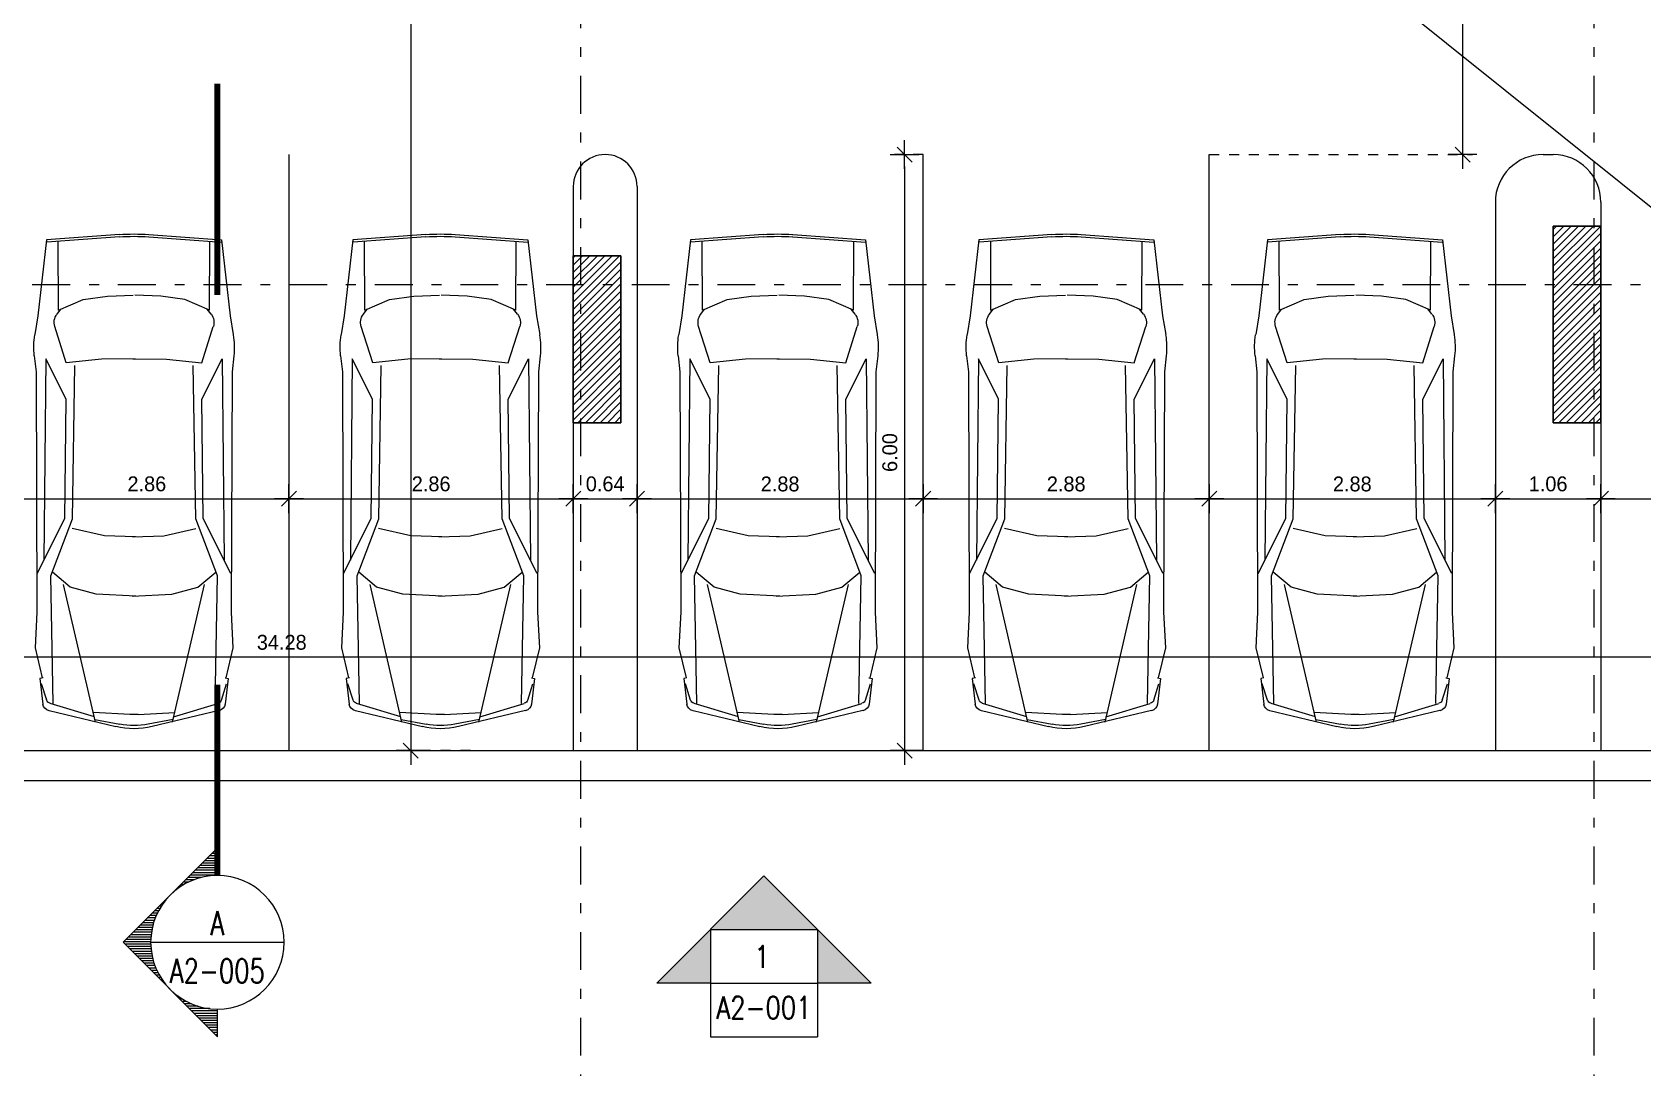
# Model space of a CAD drawing. Extents: x 185 to 567, y -69 to 170.
# Drawn here: x 243.05 to 259.27, y 37.68 to 48.11 of the extents above; entities that cross this region are included whole.
import ezdxf
from ezdxf.enums import TextEntityAlignment as Align

# ---------------------------------------------------------------- set-up
doc = ezdxf.new("R2010")
doc.units = 0
doc.header["$LTSCALE"] = 0.25
doc.header["$MEASUREMENT"] = 0
doc.header["$PDMODE"] = 35
doc.header["$PDSIZE"] = -1
for name, pattern in [('B4-PLANS$0$DASHDOT', [25.4, 12.7, -6.35, 0, -6.35]), ('B4-PLANS$0$DOT2', [0.125, 0, -0.125]), ('B4-PLANS$0$PHANTOM2', [1.25, 0.625, -0.125, 0.125, -0.125, 0.125, -0.125]), ('DOT2', [0.125, 0, -0.125])]:
    doc.linetypes.add(name, pattern=pattern)
doc.layers.get('0').update_dxf_attribs({"linetype": 'CONTINUOUS'})
doc.layers.get('Defpoints').update_dxf_attribs({"linetype": 'CONTINUOUS'})
for name, color, linetype in [('A-AX', 1, 'B4-PLANS$0$DASHDOT'), ('A-COL', 11, 'CONTINUOUS'), ('A-IDM', 221, 'CONTINUOUS'), ('A-PARKING', 2, 'CONTINUOUS'), ('A-PAV', 3, 'CONTINUOUS'), ('A-SYMB-50', 4, 'CONTINUOUS'), ('A-WL', 7, 'CONTINUOUS')]:
    doc.layers.add(name, color=color, linetype=linetype)
doc.layers.add('A-COLH', color=1, linetype='CONTINUOUS', lineweight=9)
doc.styles.add('B4-PLANS$0$AUC-2-5', font='romans.shx', dxfattribs={"width": 0.85})
doc.styles.add('B4-PLANS$0$RAJ-2-5', font='romans.shx', dxfattribs={"width": 0.85})
doc.styles.add('B4-PLANS$0$S100', font='romans.shx', dxfattribs={"width": 0.9})
doc.styles.add('XARAB', font='xarab.shx')
doc.dimstyles.new('DIM100', dxfattribs={"dimtxt": 0.15, "dimasz": 0.12, "dimexe": 0.1, "dimexo": 0, "dimgap": 0.05, "dimtad": 1, "dimzin": 3, "dimdsep": 46, "dimtxsty": 'XARAB', "dimblk": 'DTICK', "dimcen": 0.09, "dimclrd": 256, "dimclre": 4, "dimclrt": 3, "dimadec": 0, "dimazin": 3, "dimtfac": 1, "dimtix": 1, "dimtmove": 2, "dimatfit": 0, "dimldrblk": 'DTICK', "dimfxl": 0.15, "dimtolj": 1, "dimtzin": 3, "dimlwd": -3, "dimlwe": -3, "dimarcsym": 0})

# ---------------------------------------------------------------- blocks, each defined once
blk = doc.blocks.new('col-base-gr')
at = {"layer": 'A-COLH'}
h = blk.add_hatch(dxfattribs=at)
h.set_pattern_fill('ANSI31', color=256, scale=0.35, style=0)
h.set_pattern_definition([(45, (-443.341257, -53.21483), (-0.0309359217, 0.0309359217), [])])
h.paths.add_polyline_path([(12.193, -8.226), (12.593, -8.226), (12.593, -9.876), (12.193, -9.876)])
h = blk.add_hatch(dxfattribs=at)
h.set_pattern_fill('ANSI31', color=256, scale=0.35, style=0)
h.set_pattern_definition([(45, (-443.341257, -53.21483), (-0.0309359217, 0.0309359217), [])])
h.paths.add_polyline_path([(3.973, -8.476), (4.373, -8.476), (4.373, -9.876), (3.973, -9.876)])
at = {"layer": 'A-COL'}
for points in [[(12.193, -8.226), (12.593, -8.226), (12.593, -9.876), (12.193, -9.876)], [(3.973, -8.476), (4.373, -8.476), (4.373, -9.876), (3.973, -9.876)]]:
    blk.add_lwpolyline(points, close=True, dxfattribs=at)
blk = doc.blocks.new('B4-PLANS$0$AXES-B2')
at = {"layer": 'A-AX', "ltscale": 0.1}
for p, q in [((0.085, 10.085), (0.085, -26.235)), ((8.585, 10.085), (8.585, -26.235)), ((-29.655, -17.525), (30.305, -17.525))]:
    blk.add_line(p, q, dxfattribs=at)
blk = doc.blocks.new('DTICK')
for p, q in [((-1.21, 0), (1.21, 0)), ((0, 1.21), (0, -1.21))]:
    blk.add_line(p, q)
at = {"color": 3}
blk.add_line((-0.63, -0.63), (0.63, 0.63), dxfattribs=at)
blk = doc.blocks.new('*D556')
at = {"layer": 'A-IDM', "color": 4, "linetype": 'DOT2', "lineweight": -3, "ltscale": 2, "transparency": 16777216}
for p, q in [((247.465, 70.393), (246.764, 70.393)), ((247.465, 40.877), (246.764, 40.877))]:
    blk.add_line(p, q, dxfattribs=at)
at = {"layer": 'A-IDM', "linetype": 'ByBlock', "lineweight": -3, "ltscale": 2, "transparency": 16777216}
blk.add_line((246.864, 70.273), (246.864, 40.997), dxfattribs=at)
at = {"layer": 'Defpoints', "color": 0, "linetype": 'ByBlock', "ltscale": 2, "transparency": 16777216}
for p in [(247.465, 70.393), (246.864, 40.877), (247.465, 40.877)]:
    blk.add_point(p, dxfattribs=at)
at = {"layer": 'A-IDM', "linetype": 'ByBlock', "lineweight": -3, "ltscale": 2, "transparency": 16777216, "xscale": 0.12, "yscale": 0.12, "zscale": 0.12}
for p, rotation in [((246.864, 70.393), 90), ((246.864, 40.877), 270)]:
    blk.add_blockref('DTICK', p, dxfattribs=dict(at, rotation=rotation))
at = {"layer": 'A-IDM', "color": 3, "linetype": 'ByBlock', "ltscale": 2, "transparency": 16777216, "insert": (246.716, 55.635), "char_height": 0.15, "attachment_point": 5, "rotation": 90, "style": 'XARAB'}
blk.add_mtext('\\A1;29.52', dxfattribs=at)
blk = doc.blocks.new('B4-PLANS$0$CAR')
for p, q in [((1.062, 0.565), (0.805, 0.503)), ((1.368, 0.55), (1.062, 0.565)), ((3.435, 0.556), (1.368, 0.55)), ((3.572, 0.572), (3.435, 0.556)), ((3.918, 0.541), (3.755, 0.567)), ((0.522, 0.444), (0.385, -0.131)), ((0.469, 0.053), (0.584, 0.434)), ((0.798, 0.524), (0.577, 0.498)), ((0.582, 0.41), (1.68, 0.43)), ((0.613, 0.465), (0.753, 0.51)), ((0.804, 0.496), (0.798, 0.524)), ((1.585, 0.263), (1.713, 0.416)), ((1.68, 0.43), (2.171, 0.244)), ((1.7, 0.546), (2.174, 0.309)), ((3.548, 0.471), (1.815, 0.488)), ((3.201, 0.297), (3.548, 0.471)), ((4.569, 0.466), (3.918, 0.541)), ((4.597, -0.16), (4.55, 0.465)), ((4.616, -0.16), (4.569, 0.466)), ((0.424, 0.045), (1.607, 0.319)), ((2.174, 0.309), (3.201, 0.297)), ((3.514, 0.296), (3.825, 0.396)), ((3.543, -0.007), (3.514, 0.296)), ((3.93, 0.376), (3.973, 0.344)), ((3.965, 0.363), (4.554, 0.365)), ((3.965, 0.363), (4.056, 0.151)), ((1.524, 0.038), (1.585, 0.263)), ((2.026, -0.031), (2.089, 0.246)), ((2.171, 0.244), (3.49, 0.223)), ((4.056, 0.151), (4.087, -0.057)), ((0.446, 0.05), (0.406, -0.163)), ((0.489, -0.25), (0.506, 0.063)), ((1.507, -0.302), (1.524, 0.038)), ((2.017, -0.299), (2.026, -0.031)), ((3.546, -0.296), (3.543, -0.007)), ((4.087, -0.057), (4.095, -0.279)), ((1.507, -0.271), (1.524, -0.611)), ((2.017, -0.274), (2.026, -0.542)), ((0.446, -0.622), (0.406, -0.409)), ((0.489, -0.322), (0.506, -0.636)), ((3.546, -0.277), (3.543, -0.565)), ((4.087, -0.516), (4.095, -0.293)), ((4.597, -0.413), (4.55, -1.038)), ((4.616, -0.413), (4.569, -1.039)), ((0.522, -1.017), (0.385, -0.442)), ((2.026, -0.542), (2.089, -0.818)), ((4.056, -0.724), (4.087, -0.516)), ((0.424, -0.618), (1.607, -0.892)), ((0.469, -0.626), (0.584, -1.007)), ((1.524, -0.611), (1.585, -0.836)), ((3.543, -0.565), (3.514, -0.869)), ((1.68, -1.003), (2.171, -0.817)), ((2.171, -0.817), (3.49, -0.795)), ((3.965, -0.935), (4.056, -0.724)), ((1.585, -0.836), (1.713, -0.989)), ((1.7, -1.119), (2.174, -0.881)), ((2.174, -0.881), (3.201, -0.87)), ((3.201, -0.87), (3.548, -1.044)), ((3.514, -0.869), (3.825, -0.968)), ((3.93, -0.949), (3.973, -0.916)), ((3.965, -0.935), (4.554, -0.938)), ((0.798, -1.096), (0.577, -1.07)), ((0.582, -0.983), (1.68, -1.003)), ((0.613, -1.038), (0.753, -1.082)), ((0.804, -1.069), (0.798, -1.096)), ((1.062, -1.137), (0.805, -1.076)), ((3.548, -1.044), (1.815, -1.061)), ((4.569, -1.039), (3.918, -1.113)), ((1.368, -1.122), (1.062, -1.137)), ((3.435, -1.129), (1.368, -1.122)), ((3.572, -1.144), (3.435, -1.129)), ((3.918, -1.113), (3.755, -1.14))]:
    blk.add_line(p, q)
at = {"extrusion": (0, 0, -1)}
for centre, major_axis, start_param, end_param in [((3.647, -0.304), (0, -0.88), 3.043405, 3.282468), ((0.583, 0.425), (0, -0.0734), 1.838504, 3.040186), ((0.625, 0.418), (0, -0.0489), 1.906085, 2.871308), ((3.86, 0.254), (0, -0.147), 2.870532, 3.730396), ((0.877, -0.286), (0, 0.587), 4.444681, 4.980097), ((0.905, -0.286), (0, 0.587), 4.501296, 4.923482), ((0.998, -0.286), (0, 0.587), 4.65084, 4.773938), ((3.325, -0.286), (0, 1.467), 1.484564, 1.657029), ((3.345, -0.286), (0, 1.467), 1.484564, 1.657029), ((3.86, -0.827), (0, 0.147), 2.55279, 3.412653), ((0.583, -0.997), (0, 0.0734), 3.243, 4.444681), ((0.625, -0.991), (0, 0.0489), 3.411877, 4.3771), ((3.647, -0.268), (0, 0.88), 3.000717, 3.23978)]:
    blk.add_ellipse(centre, major_axis=major_axis, ratio=0.869565, start_param=start_param, end_param=end_param, dxfattribs=at)
blk = doc.blocks.new('*D163')
at = {"layer": 'A-IDM', "color": 4, "linetype": 'DOT2', "lineweight": -3, "transparency": 16777216}
for p, q in [((228.425, 40.877), (228.425, 41.918)), ((262.706, 40.877), (262.706, 41.918))]:
    blk.add_line(p, q, dxfattribs=at)
at = {"layer": 'A-IDM', "linetype": 'ByBlock', "lineweight": -3, "transparency": 16777216}
blk.add_line((262.586, 41.818), (228.545, 41.818), dxfattribs=at)
at = {"layer": 'Defpoints', "color": 0, "linetype": 'ByBlock', "transparency": 16777216}
for p in [(228.425, 41.818), (228.425, 40.877), (262.706, 40.877)]:
    blk.add_point(p, dxfattribs=at)
at = {"layer": 'A-IDM', "linetype": 'ByBlock', "lineweight": -3, "transparency": 16777216, "xscale": 0.12, "yscale": 0.12, "zscale": 0.12}
for p, rotation in [((228.425, 41.818), 180.0000000001768), ((262.706, 41.818), 1.767386237361279e-10)]:
    blk.add_blockref('DTICK', p, dxfattribs=dict(at, rotation=rotation))
at = {"layer": 'A-IDM', "color": 3, "linetype": 'ByBlock', "transparency": 16777216, "insert": (245.566, 41.966), "char_height": 0.15, "attachment_point": 5, "style": 'XARAB'}
blk.add_mtext('\\A1;34.28', dxfattribs=at)
blk = doc.blocks.new('*D199')
at = {"layer": 'A-PAV', "color": 4, "linetype": 'DOT2', "lineweight": -3, "transparency": 16777216}
for p, q in [((242.777, 43.412), (242.777, 43.512)), ((245.639, 43.412), (245.639, 43.512))]:
    blk.add_line(p, q, dxfattribs=at)
at = {"layer": 'A-PAV', "linetype": 'ByBlock', "lineweight": -3, "transparency": 16777216}
blk.add_line((242.897, 43.412), (245.519, 43.412), dxfattribs=at)
at = {"layer": 'Defpoints', "color": 0, "linetype": 'ByBlock', "transparency": 16777216}
for p in [(242.777, 43.412), (245.639, 43.412), (245.639, 43.412)]:
    blk.add_point(p, dxfattribs=at)
at = {"layer": 'A-PAV', "linetype": 'ByBlock', "lineweight": -3, "transparency": 16777216, "xscale": 0.12, "yscale": 0.12, "zscale": 0.12, "rotation": 180}
blk.add_blockref('DTICK', (242.777, 43.412), dxfattribs=at)
at = {"layer": 'A-PAV', "linetype": 'ByBlock', "lineweight": -3, "transparency": 16777216, "xscale": 0.12, "yscale": 0.12, "zscale": 0.12}
blk.add_blockref('DTICK', (245.639, 43.412), dxfattribs=at)
at = {"layer": 'A-PAV', "color": 3, "linetype": 'ByBlock', "transparency": 16777216, "insert": (244.208, 43.561), "char_height": 0.15, "attachment_point": 5, "style": 'XARAB'}
blk.add_mtext('\\A1;2.86', dxfattribs=at)
blk = doc.blocks.new('*D200')
at = {"layer": 'A-PAV', "color": 4, "linetype": 'DOT2', "lineweight": -3, "transparency": 16777216}
for p, q in [((245.639, 43.412), (245.639, 43.512)), ((248.501, 43.412), (248.501, 43.512))]:
    blk.add_line(p, q, dxfattribs=at)
at = {"layer": 'A-PAV', "linetype": 'ByBlock', "lineweight": -3, "transparency": 16777216}
blk.add_line((245.759, 43.412), (248.381, 43.412), dxfattribs=at)
at = {"layer": 'Defpoints', "color": 0, "linetype": 'ByBlock', "transparency": 16777216}
for p in [(245.639, 43.412), (248.501, 43.412), (248.501, 43.412)]:
    blk.add_point(p, dxfattribs=at)
at = {"layer": 'A-PAV', "linetype": 'ByBlock', "lineweight": -3, "transparency": 16777216, "xscale": 0.12, "yscale": 0.12, "zscale": 0.12, "rotation": 180}
blk.add_blockref('DTICK', (245.639, 43.412), dxfattribs=at)
at = {"layer": 'A-PAV', "linetype": 'ByBlock', "lineweight": -3, "transparency": 16777216, "xscale": 0.12, "yscale": 0.12, "zscale": 0.12}
blk.add_blockref('DTICK', (248.501, 43.412), dxfattribs=at)
at = {"layer": 'A-PAV', "color": 3, "linetype": 'ByBlock', "transparency": 16777216, "insert": (247.07, 43.561), "char_height": 0.15, "attachment_point": 5, "style": 'XARAB'}
blk.add_mtext('\\A1;2.86', dxfattribs=at)
blk = doc.blocks.new('*D201')
at = {"layer": 'A-PAV', "color": 4, "linetype": 'DOT2', "lineweight": -3, "transparency": 16777216}
for p, q in [((248.501, 43.412), (248.501, 43.512)), ((249.143, 43.412), (249.143, 43.512))]:
    blk.add_line(p, q, dxfattribs=at)
at = {"layer": 'A-PAV', "linetype": 'ByBlock', "lineweight": -3, "transparency": 16777216}
blk.add_line((248.621, 43.412), (249.023, 43.412), dxfattribs=at)
at = {"layer": 'Defpoints', "color": 0, "linetype": 'ByBlock', "transparency": 16777216}
for p in [(248.501, 43.412), (249.143, 43.412), (249.143, 43.412)]:
    blk.add_point(p, dxfattribs=at)
at = {"layer": 'A-PAV', "linetype": 'ByBlock', "lineweight": -3, "transparency": 16777216, "xscale": 0.12, "yscale": 0.12, "zscale": 0.12, "rotation": 180}
blk.add_blockref('DTICK', (248.501, 43.412), dxfattribs=at)
at = {"layer": 'A-PAV', "linetype": 'ByBlock', "lineweight": -3, "transparency": 16777216, "xscale": 0.12, "yscale": 0.12, "zscale": 0.12}
blk.add_blockref('DTICK', (249.143, 43.412), dxfattribs=at)
at = {"layer": 'A-PAV', "color": 3, "linetype": 'ByBlock', "transparency": 16777216, "insert": (248.822, 43.561), "char_height": 0.15, "attachment_point": 5, "style": 'XARAB'}
blk.add_mtext('\\A1;0.64', dxfattribs=at)
blk = doc.blocks.new('*D202')
at = {"layer": 'A-PAV', "color": 4, "linetype": 'DOT2', "lineweight": -3, "transparency": 16777216}
for p, q in [((252.023, 43.412), (252.023, 43.512)), ((249.143, 43.412), (249.143, 43.312))]:
    blk.add_line(p, q, dxfattribs=at)
at = {"layer": 'A-PAV', "linetype": 'ByBlock', "lineweight": -3, "transparency": 16777216}
blk.add_line((249.263, 43.412), (251.903, 43.412), dxfattribs=at)
at = {"layer": 'Defpoints', "color": 0, "linetype": 'ByBlock', "transparency": 16777216}
for p in [(249.143, 43.412), (252.023, 43.412), (252.023, 43.412)]:
    blk.add_point(p, dxfattribs=at)
at = {"layer": 'A-PAV', "linetype": 'ByBlock', "lineweight": -3, "transparency": 16777216, "xscale": 0.12, "yscale": 0.12, "zscale": 0.12, "rotation": 180}
blk.add_blockref('DTICK', (249.143, 43.412), dxfattribs=at)
at = {"layer": 'A-PAV', "linetype": 'ByBlock', "lineweight": -3, "transparency": 16777216, "xscale": 0.12, "yscale": 0.12, "zscale": 0.12}
blk.add_blockref('DTICK', (252.023, 43.412), dxfattribs=at)
at = {"layer": 'A-PAV', "color": 3, "linetype": 'ByBlock', "transparency": 16777216, "insert": (250.583, 43.56), "char_height": 0.15, "attachment_point": 5, "style": 'XARAB'}
blk.add_mtext('\\A1;2.88', dxfattribs=at)
blk = doc.blocks.new('*D203')
at = {"layer": 'A-PAV', "color": 4, "linetype": 'DOT2', "lineweight": -3, "transparency": 16777216}
for p, q in [((254.903, 43.412), (254.903, 43.512)), ((252.023, 43.412), (252.023, 43.312))]:
    blk.add_line(p, q, dxfattribs=at)
at = {"layer": 'A-PAV', "linetype": 'ByBlock', "lineweight": -3, "transparency": 16777216}
blk.add_line((252.143, 43.412), (254.783, 43.412), dxfattribs=at)
at = {"layer": 'Defpoints', "color": 0, "linetype": 'ByBlock', "transparency": 16777216}
for p in [(252.023, 43.412), (254.903, 43.412), (254.903, 43.412)]:
    blk.add_point(p, dxfattribs=at)
at = {"layer": 'A-PAV', "linetype": 'ByBlock', "lineweight": -3, "transparency": 16777216, "xscale": 0.12, "yscale": 0.12, "zscale": 0.12, "rotation": 180}
blk.add_blockref('DTICK', (252.023, 43.412), dxfattribs=at)
at = {"layer": 'A-PAV', "linetype": 'ByBlock', "lineweight": -3, "transparency": 16777216, "xscale": 0.12, "yscale": 0.12, "zscale": 0.12}
blk.add_blockref('DTICK', (254.903, 43.412), dxfattribs=at)
at = {"layer": 'A-PAV', "color": 3, "linetype": 'ByBlock', "transparency": 16777216, "insert": (253.463, 43.56), "char_height": 0.15, "attachment_point": 5, "style": 'XARAB'}
blk.add_mtext('\\A1;2.88', dxfattribs=at)
blk = doc.blocks.new('*D204')
at = {"layer": 'A-PAV', "color": 4, "linetype": 'DOT2', "lineweight": -3, "transparency": 16777216}
for p, q in [((254.903, 43.412), (254.903, 43.512)), ((257.783, 43.412), (257.783, 43.512))]:
    blk.add_line(p, q, dxfattribs=at)
at = {"layer": 'A-PAV', "linetype": 'ByBlock', "lineweight": -3, "transparency": 16777216}
blk.add_line((255.023, 43.412), (257.663, 43.412), dxfattribs=at)
at = {"layer": 'Defpoints', "color": 0, "linetype": 'ByBlock', "transparency": 16777216}
for p in [(254.903, 43.412), (257.783, 43.412), (257.783, 43.412)]:
    blk.add_point(p, dxfattribs=at)
at = {"layer": 'A-PAV', "linetype": 'ByBlock', "lineweight": -3, "transparency": 16777216, "xscale": 0.12, "yscale": 0.12, "zscale": 0.12, "rotation": 180}
blk.add_blockref('DTICK', (254.903, 43.412), dxfattribs=at)
at = {"layer": 'A-PAV', "linetype": 'ByBlock', "lineweight": -3, "transparency": 16777216, "xscale": 0.12, "yscale": 0.12, "zscale": 0.12}
blk.add_blockref('DTICK', (257.783, 43.412), dxfattribs=at)
at = {"layer": 'A-PAV', "color": 3, "linetype": 'ByBlock', "transparency": 16777216, "insert": (256.343, 43.56), "char_height": 0.15, "attachment_point": 5, "style": 'XARAB'}
blk.add_mtext('\\A1;2.88', dxfattribs=at)
blk = doc.blocks.new('*D205')
at = {"layer": 'A-PAV', "color": 4, "linetype": 'DOT2', "lineweight": -3, "transparency": 16777216}
for p, q in [((257.783, 43.412), (257.783, 43.512)), ((258.845, 43.412), (258.845, 43.512))]:
    blk.add_line(p, q, dxfattribs=at)
at = {"layer": 'A-PAV', "linetype": 'ByBlock', "lineweight": -3, "transparency": 16777216}
blk.add_line((257.903, 43.412), (258.725, 43.412), dxfattribs=at)
at = {"layer": 'Defpoints', "color": 0, "linetype": 'ByBlock', "transparency": 16777216}
for p in [(257.783, 43.412), (258.845, 43.412), (258.845, 43.412)]:
    blk.add_point(p, dxfattribs=at)
at = {"layer": 'A-PAV', "linetype": 'ByBlock', "lineweight": -3, "transparency": 16777216, "xscale": 0.12, "yscale": 0.12, "zscale": 0.12, "rotation": 180}
blk.add_blockref('DTICK', (257.783, 43.412), dxfattribs=at)
at = {"layer": 'A-PAV', "linetype": 'ByBlock', "lineweight": -3, "transparency": 16777216, "xscale": 0.12, "yscale": 0.12, "zscale": 0.12}
blk.add_blockref('DTICK', (258.845, 43.412), dxfattribs=at)
at = {"layer": 'A-PAV', "color": 3, "linetype": 'ByBlock', "transparency": 16777216, "insert": (258.314, 43.561), "char_height": 0.15, "attachment_point": 5, "style": 'XARAB'}
blk.add_mtext('\\A1;1.06', dxfattribs=at)
blk = doc.blocks.new('*D206')
at = {"layer": 'A-PAV', "color": 4, "linetype": 'DOT2', "lineweight": -3, "transparency": 16777216}
for p, q in [((258.845, 43.412), (258.845, 43.512)), ((261.725, 43.412), (261.725, 43.512))]:
    blk.add_line(p, q, dxfattribs=at)
at = {"layer": 'A-PAV', "linetype": 'ByBlock', "lineweight": -3, "transparency": 16777216}
blk.add_line((258.965, 43.412), (261.605, 43.412), dxfattribs=at)
at = {"layer": 'Defpoints', "color": 0, "linetype": 'ByBlock', "transparency": 16777216}
for p in [(258.845, 43.412), (261.725, 43.412), (261.725, 43.412)]:
    blk.add_point(p, dxfattribs=at)
at = {"layer": 'A-PAV', "linetype": 'ByBlock', "lineweight": -3, "transparency": 16777216, "xscale": 0.12, "yscale": 0.12, "zscale": 0.12, "rotation": 180}
blk.add_blockref('DTICK', (258.845, 43.412), dxfattribs=at)
at = {"layer": 'A-PAV', "linetype": 'ByBlock', "lineweight": -3, "transparency": 16777216, "xscale": 0.12, "yscale": 0.12, "zscale": 0.12}
blk.add_blockref('DTICK', (261.725, 43.412), dxfattribs=at)
at = {"layer": 'A-PAV', "color": 3, "linetype": 'ByBlock', "transparency": 16777216, "insert": (260.285, 43.56), "char_height": 0.15, "attachment_point": 5, "style": 'XARAB'}
blk.add_mtext('\\A1;2.88', dxfattribs=at)
blk = doc.blocks.new('B4-PLANS$0$Bk-Elevation_Dn')
h = blk.add_hatch(color=256)
h.paths.add_polyline_path([(-12.12, 12.12), (-6.06, 6.06), (-6.06, 12.12)])
h.paths.add_polyline_path([(-6.06, 6.06), (0, 0), (6.06, 6.06)])
h.paths.add_polyline_path([(12.12, 12.12), (6.06, 12.12), (6.06, 6.06)])
for p, q in [((-6.06, 6.06), (-6.06, 18.19)), ((-6.06, 18.19), (6.06, 18.19)), ((6.06, 6.06), (6.06, 18.19)), ((-12.12, 12.12), (0, 0)), ((-6.06, 12.12), (-12.12, 12.12)), ((-6.06, 12.12), (6.06, 12.12)), ((0, 0), (12.12, 12.12)), ((12.12, 12.12), (6.06, 12.12)), ((-6.06, 6.06), (6.06, 6.06))]:
    blk.add_line(p, q)
at = {"style": 'B4-PLANS$0$AUC-2-5'}
for tag, height, p in [('ID.', 3.17, (0, 14.9)), ('SHEET', 2.38, (0, 9.15))]:
    blk.add_attdef(tag, text='', height=height, dxfattribs=at).set_placement(p, align=Align.MIDDLE)
blk = doc.blocks.new('*X27')
at = {"color": 0}
for p, q in [((40650, 52813), (40650, 53050)), ((40675, 52814), (40675, 53075)), ((40700, 52815), (40700, 53100)), ((40725, 52815), (40725, 53084)), ((40750, 52813), (40750, 53059)), ((40775, 52811), (40775, 53034)), ((40475, 52776), (40475, 52875)), ((40500, 52784), (40500, 52900)), ((40525, 52791), (40525, 52925)), ((40550, 52798), (40550, 52950)), ((40575, 52803), (40575, 52975)), ((40600, 52807), (40600, 53000)), ((40625, 52810), (40625, 53025)), ((40800, 52808), (40800, 53009)), ((40825, 52804), (40825, 52984)), ((40850, 52800), (40850, 52959)), ((40875, 52794), (40875, 52934)), ((40900, 52787), (40900, 52909)), ((40925, 52779), (40925, 52884)), ((40300, 52686), (40300, 52700)), ((40325, 52703), (40325, 52725)), ((40350, 52718), (40350, 52750)), ((40375, 52732), (40375, 52775)), ((40400, 52745), (40400, 52800)), ((40425, 52757), (40425, 52825)), ((40450, 52767), (40450, 52850)), ((40950, 52770), (40950, 52859)), ((40975, 52761), (40975, 52834)), ((41000, 52749), (41000, 52809)), ((41025, 52737), (41025, 52784)), ((41050, 52724), (41050, 52759)), ((41075, 52709), (41075, 52734)), ((41100, 52693), (41100, 52709)), ((40125, 52507), (40125, 52525)), ((40150, 52542), (40150, 52550)), ((40175, 52573), (40175, 52575)), ((40200, 52600), (40200, 52600)), ((40225, 52625), (40225, 52625)), ((40250, 52647), (40250, 52650)), ((40275, 52667), (40275, 52675)), ((41125, 52675), (41125, 52684)), ((41150, 52655), (41150, 52659)), ((41175, 52633), (41175, 52634)), ((41225, 52583), (41225, 52584)), ((41250, 52554), (41250, 52559)), ((41275, 52521), (41275, 52534)), ((39975, 52115), (39975, 52375)), ((40000, 52115), (40000, 52400)), ((40025, 52282), (40025, 52425)), ((40050, 52363), (40050, 52450)), ((40075, 52421), (40075, 52475)), ((40100, 52468), (40100, 52500)), ((41300, 52483), (41300, 52509)), ((41325, 52439), (41325, 52484)), ((41350, 52386), (41350, 52459)), ((41375, 52316), (41375, 52434)), ((41400, 52195), (41400, 52409)), ((41425, 52115), (41425, 52384)), ((41450, 52115), (41450, 52359)), ((39800, 52115), (39800, 52200)), ((39825, 52115), (39825, 52225)), ((39850, 52115), (39850, 52250)), ((39875, 52115), (39875, 52275)), ((39900, 52115), (39900, 52300)), ((39925, 52115), (39925, 52325)), ((39950, 52115), (39950, 52350)), ((41475, 52115), (41475, 52334)), ((41500, 52115), (41500, 52309)), ((41525, 52115), (41525, 52284)), ((41550, 52115), (41550, 52259)), ((41575, 52115), (41575, 52234)), ((41600, 52115), (41600, 52209)), ((39725, 52115), (39725, 52125)), ((39750, 52115), (39750, 52150)), ((39775, 52115), (39775, 52175)), ((41625, 52115), (41625, 52184)), ((41650, 52115), (41650, 52159)), ((41675, 52115), (41675, 52134))]:
    blk.add_line(p, q, dxfattribs=at)
blk = doc.blocks.new('B4-PLANS$0$SRD')
for p, q in [((0, 792), (-792, 0)), ((0, 792), (0, 560)), ((-560, 0), (560, 0)), ((0, -792), (-792, 0)), ((0, -560), (0, -2160))]:
    blk.add_line(p, q)
blk.add_circle((0, 0), 560)
at = {"xscale": 0.8, "yscale": 0.8, "zscale": 0.8, "rotation": 90}
blk.add_blockref('*X27', (41692, -32564), dxfattribs=at)
at = {"style": 'B4-PLANS$0$S100', "width": 0.75, "flags": 12}
for tag, p in [('N', (0, 240)), ('SHEET', (0, -160))]:
    blk.add_attdef(tag, text='', height=200, dxfattribs=at).set_placement(p, align=Align.MIDDLE)
blk = doc.blocks.new('B4-PLANS$0$SYM')
at = {"layer": 'A-SYMB-50', "linetype": 'B4-PLANS$0$PHANTOM2', "lineweight": -3, "ltscale": 2, "const_width": 0.05, "elevation": 0}
for points in [[(2.767, -17.325), (2.767, -15.554)], [(2.767, -20.596), (2.767, -22.196)]]:
    blk.add_lwpolyline(points, dxfattribs=at)
at = {"layer": 'A-SYMB-50', "linetype": 'B4-PLANS$0$PHANTOM2', "lineweight": -3, "ltscale": 2}
ref = blk.add_blockref('B4-PLANS$0$SRD', (2.767, -22.756, 0), dxfattribs=dict(at, xscale=-0.0009999999999763531, yscale=0.001000000000004775, zscale=0.001, rotation=180))
ref.add_attrib('N', 'A2-005', dxfattribs={"layer": '0', "height": 0.2, "style": 'B4-PLANS$0$S100', "width": 0.75, "flags": 12}).set_placement((2.767, -22.996, 0), align=Align.MIDDLE)
ref.add_attrib('SHEET', 'A', dxfattribs={"layer": '0', "height": 0.2, "style": 'B4-PLANS$0$S100', "width": 0.75, "flags": 12}).set_placement((2.767, -22.596, 0), align=Align.MIDDLE)
at = {"layer": 'A-SYMB-50'}
ref = blk.add_blockref('B4-PLANS$0$Bk-Elevation_Dn', (7.352, -22.198, 0), dxfattribs=dict(at, xscale=-0.07423693242890295, yscale=0.07423693242890295, zscale=0.07423693240877695, rotation=180))
ref.add_attrib('ID.', 'A2-001', dxfattribs={"layer": '0', "height": 0.1875, "rotation": 360, "style": 'B4-PLANS$0$RAJ-2-5', "width": 0.8}).set_placement((7.352, -23.304, 0), align=Align.MIDDLE)
ref.add_attrib('SHEET', '1', dxfattribs={"layer": '0', "height": 0.188, "rotation": 360, "style": 'B4-PLANS$0$RAJ-2-5', "width": 0.85}).set_placement((7.337, -22.877, 0), align=Align.MIDDLE)
blk = doc.blocks.new('*D1304')
at = {"layer": 'A-IDM', "color": 4, "linetype": 'B4-PLANS$0$DOT2', "lineweight": -3, "transparency": 16777216}
for p, q in [((255.785, 52.997), (257.553, 52.997)), ((254.903, 46.877), (257.553, 46.877))]:
    blk.add_line(p, q, dxfattribs=at)
at = {"layer": 'A-IDM', "linetype": 'ByBlock', "lineweight": -3, "transparency": 16777216}
blk.add_line((257.453, 52.877), (257.453, 46.997), dxfattribs=at)
at = {"layer": 'Defpoints', "color": 0, "linetype": 'ByBlock', "transparency": 16777216}
for p in [(255.785, 52.997), (254.903, 46.877), (257.453, 46.877)]:
    blk.add_point(p, dxfattribs=at)
at = {"layer": 'A-IDM', "linetype": 'ByBlock', "lineweight": -3, "transparency": 16777216, "xscale": 0.12, "yscale": 0.12, "zscale": 0.12}
for p, rotation in [((257.453, 52.997), 90), ((257.453, 46.877), 270)]:
    blk.add_blockref('DTICK', p, dxfattribs=dict(at, rotation=rotation))
at = {"layer": 'A-IDM', "color": 3, "linetype": 'ByBlock', "transparency": 16777216, "insert": (257.305, 49.937), "char_height": 0.15, "attachment_point": 5, "rotation": 90, "style": 'XARAB'}
blk.add_mtext('\\A1;6.12', dxfattribs=at)
blk = doc.blocks.new('*D1325')
at = {"layer": 'A-IDM', "color": 4, "linetype": 'B4-PLANS$0$DOT2', "lineweight": -3, "transparency": 16777216}
for p, q in [((252.023, 46.877), (251.736, 46.877)), ((252.023, 40.877), (251.736, 40.877))]:
    blk.add_line(p, q, dxfattribs=at)
at = {"layer": 'A-IDM', "linetype": 'ByBlock', "lineweight": -3, "transparency": 16777216}
blk.add_line((251.836, 46.757), (251.836, 40.997), dxfattribs=at)
at = {"layer": 'Defpoints', "color": 0, "linetype": 'ByBlock', "transparency": 16777216}
for p in [(252.023, 46.877), (251.836, 40.877), (252.023, 40.877)]:
    blk.add_point(p, dxfattribs=at)
at = {"layer": 'A-IDM', "linetype": 'ByBlock', "lineweight": -3, "transparency": 16777216, "xscale": 0.12, "yscale": 0.12, "zscale": 0.12}
for p, rotation in [((251.836, 46.877), 90), ((251.836, 40.877), 270)]:
    blk.add_blockref('DTICK', p, dxfattribs=dict(at, rotation=rotation))
at = {"layer": 'A-IDM', "color": 3, "linetype": 'ByBlock', "transparency": 16777216, "insert": (251.688, 43.877), "char_height": 0.15, "attachment_point": 5, "rotation": 90, "style": 'XARAB'}
blk.add_mtext('\\A1;6.00', dxfattribs=at)

msp = doc.modelspace()

# ---------------------------------------------------------------- linework, layer by layer
at = {"layer": 'A-PAV'}
for p, q in [((245.639, 46.877), (245.639, 40.877)), ((252.023, 40.877), (252.023, 46.877)), ((254.903, 40.877), (254.903, 46.877)), ((258.263, 46.877), (258.365, 46.877)), ((248.501, 46.556), (248.501, 40.877)), ((249.143, 46.556), (249.143, 40.877)), ((257.783, 46.397), (257.783, 40.877)), ((258.845, 46.397), (258.845, 40.877))]:
    msp.add_line(p, q, dxfattribs=at)
for centre, radius, start, end in [((248.822, 46.556), 0.321, 0, 180), ((258.263, 46.397), 0.48, 90, 180), ((258.365, 46.397), 0.48, 0, 90)]:
    msp.add_arc(centre, radius, start, end, dxfattribs=at)
at = {"layer": 'A-WL', "linetype": 'ByBlock'}
msp.add_line((206.433, 88.822), (289.261, 22.338), dxfattribs=at)
at = {"layer": 'A-WL'}
msp.add_line((228.425, 40.877), (262.706, 40.877), dxfattribs=at)
msp.add_lwpolyline([(262.706, 40.577, 0.64529), (275.636, 69.17), (267.499, 78.421, -0.002709), (267.066, 78.133, -0.160497), (238.07, 70.279), (218.825, 71.315), (218.825, 50.177, 0.414214), (228.425, 40.577)], format="xyb", close=True, dxfattribs=at)
at = {"layer": 'A-WL', "linetype": 'ByBlock'}
for points in [[(258.365, 44.177), (258.845, 44.177), (258.845, 46.157), (258.365, 46.157)], [(248.501, 44.177), (248.981, 44.177), (248.981, 45.857), (248.501, 45.857)]]:
    msp.add_lwpolyline(points, close=True, dxfattribs=at)

# ---------------------------------------------------------------- block references
at = {"linetype": 'ByBlock', "xscale": 1.2, "yscale": 1.2, "zscale": 1.2}
msp.add_blockref('col-base-gr', (243.733, 56.029), dxfattribs=at)
at = {"layer": 'A-AX', "xscale": 1.2, "yscale": 1.2, "zscale": 1.2}
msp.add_blockref('B4-PLANS$0$AXES-B2', (248.471, 66.599), dxfattribs=at)
at = {"layer": 'A-PARKING', "xscale": 1.170697673809286, "yscale": 1.170697673809286, "zscale": 1.170697673809286, "rotation": 90}
for p in [(243.744, 40.668), (246.828, 40.668), (250.226, 40.668), (253.13, 40.668), (256.034, 40.668)]:
    msp.add_blockref('B4-PLANS$0$CAR', p, dxfattribs=at)
at = {"layer": 'A-SYMB-50', "xscale": 1.2, "yscale": 1.2, "zscale": 1.2}
msp.add_blockref('B4-PLANS$0$SYM', (241.598, 66.254, 0), dxfattribs=at)

# ---------------------------------------------------------------- dimensions: what is measured, and where the dimension line sits
at = {"layer": 'A-IDM', "linetype": 'ByBlock', "ltscale": 2}
dim = msp.add_linear_dim(base=(246.864, 40.877), p1=(247.465, 70.393), p2=(247.465, 40.877), angle=90, dimstyle='DIM100', dxfattribs=at)
dim.commit()
dim.dimension.update_dxf_attribs({"geometry": '*D556', "text_midpoint": (246.716, 55.635)})
at = {"layer": 'A-IDM', "linetype": 'ByBlock'}
for base, p1, p2, picture, middle in [((257.453, 46.877), (255.785, 52.997), (254.903, 46.877), '*D1304', (257.305, 49.937)), ((251.836, 40.877), (252.023, 46.877), (252.023, 40.877), '*D1325', (251.688, 43.877))]:
    dim = msp.add_linear_dim(base=base, p1=p1, p2=p2, angle=90, dimstyle='DIM100', override={"dimfxl": 0.15}, dxfattribs=at)
    dim.commit()
    dim.dimension.update_dxf_attribs({"geometry": picture, "text_midpoint": middle})
dim = msp.add_aligned_dim(p1=(262.706, 40.877), p2=(228.425, 40.877), distance=-0.94, dimstyle='DIM100', dxfattribs=at)
dim.commit()
dim.dimension.update_dxf_attribs({"geometry": '*D163', "text_midpoint": (245.566, 41.966)})
at = {"layer": 'A-PAV', "linetype": 'ByBlock'}
for p1, p2, picture, middle in [((242.777, 43.412), (245.639, 43.412), '*D199', (244.208, 43.561)), ((245.639, 43.412), (248.501, 43.412), '*D200', (247.07, 43.561)), ((248.501, 43.412), (249.143, 43.412), '*D201', (248.822, 43.561)), ((249.143, 43.412), (252.023, 43.412), '*D202', (250.583, 43.56)), ((252.023, 43.412), (254.903, 43.412), '*D203', (253.463, 43.56)), ((254.903, 43.412), (257.783, 43.412), '*D204', (256.343, 43.56)), ((257.783, 43.412), (258.845, 43.412), '*D205', (258.314, 43.561)), ((258.845, 43.412), (261.725, 43.412), '*D206', (260.285, 43.56))]:
    dim = msp.add_aligned_dim(p1=p1, p2=p2, distance=0, dimstyle='DIM100', dxfattribs=at)
    dim.commit()
    dim.dimension.update_dxf_attribs({"geometry": picture, "text_midpoint": middle})

doc.saveas('drawing.dxf')
